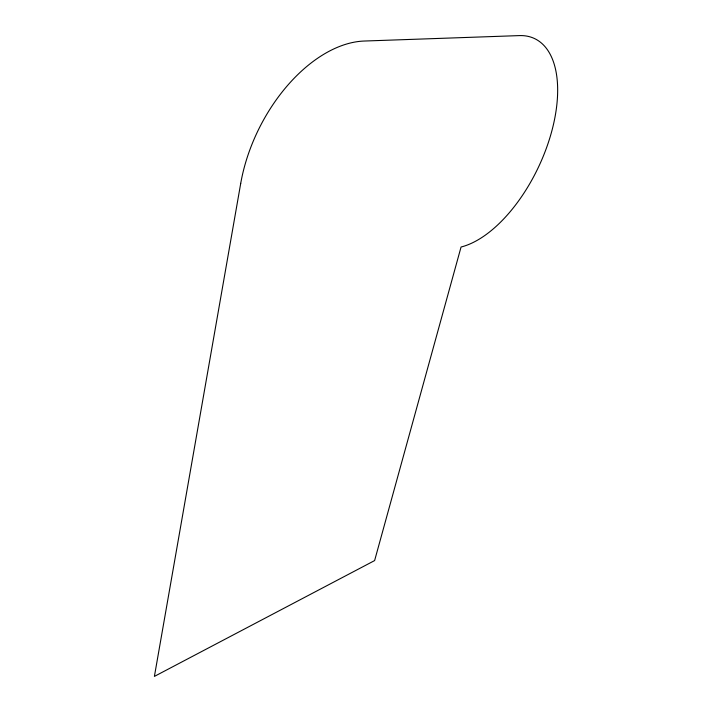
<?xml version="1.0" encoding="UTF-8"?>
<svg xmlns="http://www.w3.org/2000/svg" width="712" height="712" viewBox="0 0 712 712"><rect width="100%" height="100%" fill="white"/><g stroke="black" fill="none" stroke-linecap="round" stroke-linejoin="round"><path stroke-width="1.07" d="M240.727 183.358L154.397 676.4L374.619 560.575L461.064 247.011A114.365 58.517 -64.7 0 0 551.453 132.361A114.365 58.517 -64.7 0 0 519.351 35.6L364.197 41.038A131.293 80.064 -63.3 0 0 240.727 183.358"/></g></svg>
